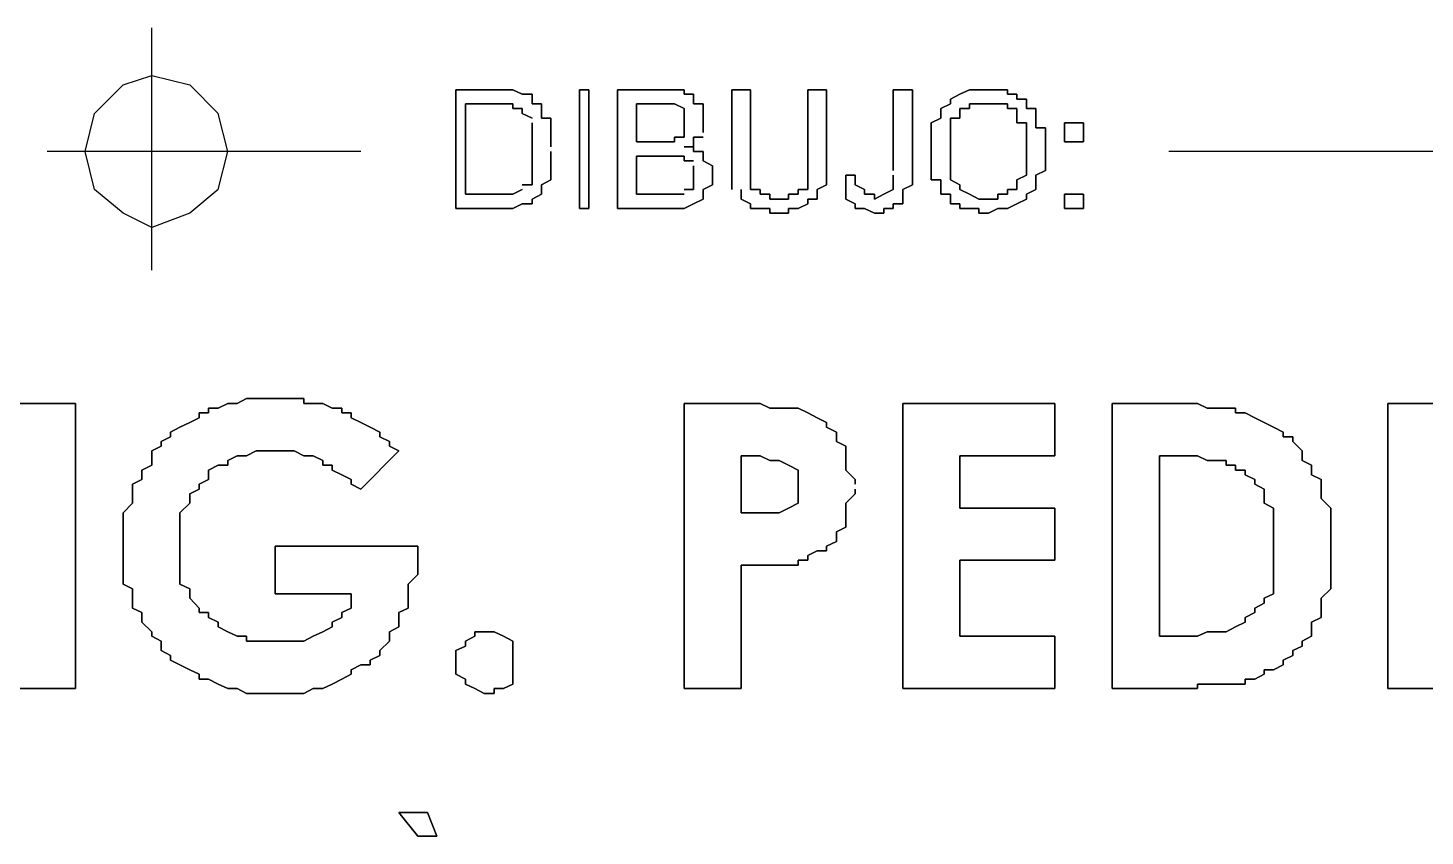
# Model space of a CAD drawing. Header units: metres. Extents: x 2.9 to 42.8, y 1.7 to 28.7.
# Drawn here: x 38.1 to 38.618, y 4.9 to 5.2 of the extents above; entities that cross this region are included whole.
import ezdxf

# ---------------------------------------------------------------- set-up
doc = ezdxf.new("R2010")
doc.units = ezdxf.units.M
doc.layers.add('AMARILLO', color=2, linetype='Continuous')
doc.layers.add('NEGRO', color=7, linetype='Continuous')

msp = doc.modelspace()

# ---------------------------------------------------------------- linework, layer by layer
at = {"layer": 'AMARILLO', "lineweight": -3}
for points in [[(38.1459, 5.11), (38.1459, 5.1999)], [(38.1247, 5.1682), (38.1353, 5.1788)], [(38.1353, 5.1788), (38.1459, 5.1823)], [(38.1459, 5.1823), (38.16, 5.1788)], [(38.16, 5.1788), (38.1706, 5.1682)], [(38.1247, 5.14), (38.1212, 5.1541), (38.1247, 5.1682)], [(38.1706, 5.14), (38.1741, 5.1541), (38.1706, 5.1682)], [(38.2235, 5.1541), (38.1071, 5.1541)], [(39.8286, 5.1541), (38.5233, 5.1541)], [(38.1353, 5.1312), (38.1247, 5.14)], [(38.1706, 5.14), (38.16, 5.1312)], [(38.1459, 5.1259), (38.1353, 5.1312)], [(38.16, 5.1312), (38.1459, 5.1259)]]:
    msp.add_lwpolyline(points, dxfattribs=at)
at = {"layer": 'NEGRO', "lineweight": -3}
for points in [[(38.2729, 5.177), (38.2587, 5.177), (38.2729, 5.177)], [(38.2587, 5.177), (38.2587, 5.1329), (38.2587, 5.177)], [(38.2764, 5.177), (38.2729, 5.177), (38.2764, 5.177)], [(38.2799, 5.177), (38.2764, 5.177), (38.2799, 5.177)], [(38.2834, 5.1753), (38.2799, 5.177), (38.2834, 5.1753)], [(38.287, 5.1753), (38.2834, 5.1753), (38.287, 5.1753)], [(38.287, 5.1735), (38.287, 5.1753), (38.287, 5.1735)], [(38.287, 5.1717), (38.287, 5.1735), (38.287, 5.1717)], [(38.3081, 5.177), (38.3046, 5.177), (38.3081, 5.177)], [(38.3046, 5.177), (38.3046, 5.1329), (38.3046, 5.177)], [(38.3081, 5.1329), (38.3081, 5.177), (38.3081, 5.1329)], [(38.3364, 5.177), (38.3187, 5.177), (38.3364, 5.177)], [(38.3187, 5.177), (38.3187, 5.1329), (38.3187, 5.177)], [(38.3399, 5.177), (38.3364, 5.177), (38.3399, 5.177)], [(38.3434, 5.177), (38.3399, 5.177), (38.3434, 5.177)], [(38.3434, 5.1753), (38.3434, 5.177), (38.3434, 5.1753)], [(38.3469, 5.1753), (38.3434, 5.1753), (38.3469, 5.1753)], [(38.3469, 5.1735), (38.3469, 5.1753), (38.3469, 5.1735)], [(38.3469, 5.1717), (38.3469, 5.1735), (38.3469, 5.1717)], [(38.3681, 5.177), (38.3611, 5.177), (38.3681, 5.177)], [(38.3611, 5.177), (38.3611, 5.1506), (38.3611, 5.177)], [(38.3681, 5.1506), (38.3681, 5.177), (38.3681, 5.1506)], [(38.3893, 5.177), (38.3893, 5.1506), (38.3893, 5.177)], [(38.3963, 5.177), (38.3893, 5.177), (38.3963, 5.177)], [(38.3963, 5.1506), (38.3963, 5.177), (38.3963, 5.1506)], [(38.4281, 5.177), (38.421, 5.177), (38.4281, 5.177)], [(38.421, 5.177), (38.421, 5.147), (38.421, 5.177)], [(38.4281, 5.147), (38.4281, 5.177), (38.4281, 5.147)], [(38.4457, 5.1753), (38.4422, 5.1735), (38.4457, 5.1753)], [(38.4422, 5.1735), (38.4422, 5.1717), (38.4422, 5.1735)], [(38.4493, 5.177), (38.4457, 5.1753), (38.4493, 5.177)], [(38.4528, 5.177), (38.4493, 5.177), (38.4528, 5.177)], [(38.4563, 5.177), (38.4528, 5.177), (38.4563, 5.177)], [(38.4598, 5.177), (38.4563, 5.177), (38.4598, 5.177)], [(38.4634, 5.177), (38.4598, 5.177), (38.4634, 5.177)], [(38.4634, 5.1753), (38.4634, 5.177), (38.4634, 5.1753)], [(38.4669, 5.1753), (38.4634, 5.1753), (38.4669, 5.1753)], [(38.4669, 5.1735), (38.4669, 5.1753), (38.4669, 5.1735)], [(38.4704, 5.1735), (38.4669, 5.1735), (38.4704, 5.1735)], [(38.4704, 5.1717), (38.4704, 5.1735), (38.4704, 5.1717)], [(38.2623, 5.1382), (38.2623, 5.1717), (38.2623, 5.1382)], [(38.2623, 5.1717), (38.2729, 5.1717), (38.2623, 5.1717)], [(38.2729, 5.1717), (38.2764, 5.1717), (38.2729, 5.1717)], [(38.2764, 5.1717), (38.2799, 5.1717), (38.2764, 5.1717)], [(38.2799, 5.1717), (38.2799, 5.17), (38.2799, 5.1717)], [(38.2799, 5.17), (38.2834, 5.17), (38.2799, 5.17)], [(38.2834, 5.17), (38.2834, 5.1682), (38.2834, 5.17)], [(38.2834, 5.1682), (38.287, 5.1664), (38.2834, 5.1682)], [(38.2905, 5.1717), (38.287, 5.1717), (38.2905, 5.1717)], [(38.2905, 5.17), (38.2905, 5.1717), (38.2905, 5.17)], [(38.2905, 5.1682), (38.2905, 5.17), (38.2905, 5.1682)], [(38.2905, 5.1664), (38.2905, 5.1682), (38.2905, 5.1664)], [(38.3258, 5.1576), (38.3258, 5.1717), (38.3258, 5.1576)], [(38.3258, 5.1717), (38.3328, 5.1717), (38.3258, 5.1717)], [(38.3328, 5.1717), (38.3364, 5.1717), (38.3328, 5.1717)], [(38.3364, 5.1717), (38.3399, 5.1717), (38.3364, 5.1717)], [(38.3399, 5.1717), (38.3434, 5.17), (38.3399, 5.1717)], [(38.3434, 5.17), (38.3434, 5.1682), (38.3434, 5.17)], [(38.3434, 5.1682), (38.3434, 5.1664), (38.3434, 5.1682)], [(38.3505, 5.1717), (38.3469, 5.1717), (38.3505, 5.1717)], [(38.3505, 5.17), (38.3505, 5.1717), (38.3505, 5.17)], [(38.3505, 5.1682), (38.3505, 5.17), (38.3505, 5.1682)], [(38.3505, 5.1664), (38.3505, 5.1682), (38.3505, 5.1664)], [(38.4422, 5.1717), (38.4387, 5.17), (38.4422, 5.1717)], [(38.4387, 5.17), (38.4387, 5.1682), (38.4387, 5.17)], [(38.4387, 5.1682), (38.4387, 5.1664), (38.4387, 5.1682)], [(38.4457, 5.1682), (38.4457, 5.17), (38.4457, 5.1682)], [(38.4457, 5.17), (38.4493, 5.17), (38.4457, 5.17)], [(38.4457, 5.1664), (38.4457, 5.1682), (38.4457, 5.1664)], [(38.4493, 5.17), (38.4493, 5.1717), (38.4493, 5.17)], [(38.4493, 5.1717), (38.4528, 5.1717), (38.4493, 5.1717)], [(38.4528, 5.1717), (38.4563, 5.1717), (38.4528, 5.1717)], [(38.4563, 5.1717), (38.4598, 5.1717), (38.4563, 5.1717)], [(38.4598, 5.1717), (38.4634, 5.1717), (38.4598, 5.1717)], [(38.4634, 5.1717), (38.4634, 5.17), (38.4634, 5.1717)], [(38.4634, 5.17), (38.4669, 5.17), (38.4634, 5.17)], [(38.4669, 5.17), (38.4669, 5.1682), (38.4669, 5.17)], [(38.4669, 5.1682), (38.4669, 5.1664), (38.4669, 5.1682)], [(38.4704, 5.17), (38.4704, 5.1717), (38.4704, 5.17)], [(38.4739, 5.17), (38.4704, 5.17), (38.4739, 5.17)], [(38.4739, 5.1682), (38.4739, 5.17), (38.4739, 5.1682)], [(38.4739, 5.1664), (38.4739, 5.1682), (38.4739, 5.1664)], [(38.287, 5.1647), (38.287, 5.1629), (38.287, 5.1647)], [(38.287, 5.1629), (38.287, 5.1611), (38.287, 5.1629)], [(38.294, 5.1664), (38.2905, 5.1664), (38.294, 5.1664)], [(38.294, 5.1647), (38.294, 5.1664), (38.294, 5.1647)], [(38.294, 5.1629), (38.294, 5.1647), (38.294, 5.1629)], [(38.294, 5.1611), (38.294, 5.1629), (38.294, 5.1611)], [(38.3434, 5.1664), (38.3434, 5.1647), (38.3434, 5.1664)], [(38.3434, 5.1647), (38.3434, 5.1629), (38.3434, 5.1647)], [(38.3434, 5.1629), (38.3434, 5.1611), (38.3434, 5.1629)], [(38.3505, 5.1647), (38.3505, 5.1664), (38.3505, 5.1647)], [(38.3505, 5.1629), (38.3505, 5.1647), (38.3505, 5.1629)], [(38.3505, 5.1611), (38.3505, 5.1629), (38.3505, 5.1611)], [(38.4387, 5.1664), (38.4351, 5.1647), (38.4387, 5.1664)], [(38.4351, 5.1647), (38.4351, 5.1629), (38.4351, 5.1647)], [(38.4351, 5.1629), (38.4351, 5.1611), (38.4351, 5.1629)], [(38.4422, 5.1647), (38.4422, 5.1664), (38.4422, 5.1647)], [(38.4422, 5.1664), (38.4457, 5.1664), (38.4422, 5.1664)], [(38.4422, 5.1629), (38.4422, 5.1647), (38.4422, 5.1629)], [(38.4422, 5.1611), (38.4422, 5.1629), (38.4422, 5.1611)], [(38.4669, 5.1664), (38.4669, 5.1647), (38.4669, 5.1664)], [(38.4669, 5.1647), (38.4704, 5.1647), (38.4669, 5.1647)], [(38.4704, 5.1647), (38.4704, 5.1629), (38.4704, 5.1647)], [(38.4704, 5.1629), (38.4704, 5.1611), (38.4704, 5.1629)], [(38.4739, 5.1647), (38.4739, 5.1664), (38.4739, 5.1647)], [(38.4739, 5.1629), (38.4739, 5.1647), (38.4739, 5.1629)], [(38.4775, 5.1629), (38.4739, 5.1629), (38.4775, 5.1629)], [(38.4775, 5.1611), (38.4775, 5.1629), (38.4775, 5.1611)], [(38.4916, 5.1647), (38.4845, 5.1647), (38.4916, 5.1647)], [(38.4845, 5.1647), (38.4845, 5.1576), (38.4845, 5.1647)], [(38.4916, 5.1576), (38.4916, 5.1647), (38.4916, 5.1576)], [(38.287, 5.1611), (38.287, 5.1594), (38.287, 5.1611)], [(38.287, 5.1594), (38.287, 5.1576), (38.287, 5.1594)], [(38.287, 5.1576), (38.287, 5.1558), (38.287, 5.1576)], [(38.294, 5.1594), (38.294, 5.1611), (38.294, 5.1594)], [(38.294, 5.1576), (38.294, 5.1594), (38.294, 5.1576)], [(38.294, 5.1558), (38.294, 5.1576), (38.294, 5.1558)], [(38.3364, 5.1576), (38.3258, 5.1576), (38.3364, 5.1576)], [(38.3399, 5.1576), (38.3364, 5.1576), (38.3399, 5.1576)], [(38.3434, 5.1594), (38.3399, 5.1594), (38.3434, 5.1594)], [(38.3399, 5.1594), (38.3399, 5.1576), (38.3399, 5.1594)], [(38.3434, 5.1611), (38.3434, 5.1594), (38.3434, 5.1611)], [(38.3469, 5.1576), (38.3469, 5.1594), (38.3469, 5.1576)], [(38.3469, 5.1594), (38.3505, 5.1594), (38.3469, 5.1594)], [(38.3469, 5.1558), (38.3469, 5.1576), (38.3469, 5.1558)], [(38.4351, 5.1611), (38.4351, 5.1594), (38.4351, 5.1611)], [(38.4351, 5.1594), (38.4351, 5.1576), (38.4351, 5.1594)], [(38.4351, 5.1576), (38.4351, 5.1558), (38.4351, 5.1576)], [(38.4422, 5.1594), (38.4422, 5.1611), (38.4422, 5.1594)], [(38.4422, 5.1576), (38.4422, 5.1594), (38.4422, 5.1576)], [(38.4422, 5.1558), (38.4422, 5.1576), (38.4422, 5.1558)], [(38.4704, 5.1611), (38.4704, 5.1594), (38.4704, 5.1611)], [(38.4704, 5.1594), (38.4704, 5.1576), (38.4704, 5.1594)], [(38.4704, 5.1576), (38.4704, 5.1558), (38.4704, 5.1576)], [(38.4775, 5.1594), (38.4775, 5.1611), (38.4775, 5.1594)], [(38.4775, 5.1576), (38.4775, 5.1594), (38.4775, 5.1576)], [(38.4775, 5.1558), (38.4775, 5.1576), (38.4775, 5.1558)], [(38.4845, 5.1576), (38.4916, 5.1576), (38.4845, 5.1576)], [(38.287, 5.1558), (38.287, 5.1541), (38.287, 5.1558)], [(38.287, 5.1541), (38.287, 5.1523), (38.287, 5.1541)], [(38.287, 5.1523), (38.287, 5.1506), (38.287, 5.1523)], [(38.294, 5.1523), (38.294, 5.1541), (38.294, 5.1523)], [(38.294, 5.1506), (38.294, 5.1523), (38.294, 5.1506)], [(38.3258, 5.1382), (38.3258, 5.1523), (38.3258, 5.1382)], [(38.3258, 5.1523), (38.3364, 5.1523), (38.3258, 5.1523)], [(38.3364, 5.1523), (38.3399, 5.1523), (38.3364, 5.1523)], [(38.3399, 5.1523), (38.3434, 5.1523), (38.3399, 5.1523)], [(38.3434, 5.1523), (38.3434, 5.1506), (38.3434, 5.1523)], [(38.3469, 5.1541), (38.3469, 5.1558), (38.3469, 5.1541)], [(38.3505, 5.1541), (38.3469, 5.1541), (38.3505, 5.1541)], [(38.3505, 5.1523), (38.3505, 5.1541), (38.3505, 5.1523)], [(38.3505, 5.1506), (38.3505, 5.1523), (38.3505, 5.1506)], [(38.4351, 5.1558), (38.4351, 5.1541), (38.4351, 5.1558)], [(38.4351, 5.1541), (38.4351, 5.1523), (38.4351, 5.1541)], [(38.4351, 5.1523), (38.4351, 5.1506), (38.4351, 5.1523)], [(38.4422, 5.1541), (38.4422, 5.1558), (38.4422, 5.1541)], [(38.4422, 5.1523), (38.4422, 5.1541), (38.4422, 5.1523)], [(38.4422, 5.1506), (38.4422, 5.1523), (38.4422, 5.1506)], [(38.4704, 5.1558), (38.4704, 5.1541), (38.4704, 5.1558)], [(38.4704, 5.1541), (38.4704, 5.1523), (38.4704, 5.1541)], [(38.4704, 5.1523), (38.4704, 5.1506), (38.4704, 5.1523)], [(38.4775, 5.1541), (38.4775, 5.1558), (38.4775, 5.1541)], [(38.4775, 5.1523), (38.4775, 5.1541), (38.4775, 5.1523)], [(38.4775, 5.1506), (38.4775, 5.1523), (38.4775, 5.1506)], [(38.287, 5.1506), (38.287, 5.1488), (38.287, 5.1506)], [(38.287, 5.1488), (38.287, 5.147), (38.287, 5.1488)], [(38.287, 5.147), (38.287, 5.1453), (38.287, 5.147)], [(38.294, 5.1488), (38.294, 5.1506), (38.294, 5.1488)], [(38.294, 5.147), (38.294, 5.1488), (38.294, 5.147)], [(38.294, 5.1453), (38.294, 5.147), (38.294, 5.1453)], [(38.3434, 5.1506), (38.3469, 5.1506), (38.3434, 5.1506)], [(38.3469, 5.1488), (38.3469, 5.147), (38.3469, 5.1488)], [(38.3469, 5.147), (38.3469, 5.1453), (38.3469, 5.147)], [(38.354, 5.1488), (38.3505, 5.1506), (38.354, 5.1488)], [(38.354, 5.147), (38.354, 5.1488), (38.354, 5.147)], [(38.354, 5.1453), (38.354, 5.147), (38.354, 5.1453)], [(38.3611, 5.1506), (38.3611, 5.1488), (38.3611, 5.1506)], [(38.3611, 5.1488), (38.3611, 5.147), (38.3611, 5.1488)], [(38.3611, 5.147), (38.3611, 5.1453), (38.3611, 5.147)], [(38.3681, 5.1488), (38.3681, 5.1506), (38.3681, 5.1488)], [(38.3681, 5.147), (38.3681, 5.1488), (38.3681, 5.147)], [(38.3681, 5.1453), (38.3681, 5.147), (38.3681, 5.1453)], [(38.3893, 5.1506), (38.3893, 5.1488), (38.3893, 5.1506)], [(38.3893, 5.1488), (38.3893, 5.147), (38.3893, 5.1488)], [(38.3893, 5.147), (38.3893, 5.1453), (38.3893, 5.147)], [(38.3963, 5.1488), (38.3963, 5.1506), (38.3963, 5.1488)], [(38.3963, 5.147), (38.3963, 5.1488), (38.3963, 5.147)], [(38.3963, 5.1453), (38.3963, 5.147), (38.3963, 5.1453)], [(38.4281, 5.1453), (38.4281, 5.147), (38.4281, 5.1453)], [(38.4351, 5.1506), (38.4351, 5.1488), (38.4351, 5.1506)], [(38.4351, 5.1488), (38.4351, 5.147), (38.4351, 5.1488)], [(38.4351, 5.147), (38.4351, 5.1453), (38.4351, 5.147)], [(38.4422, 5.1488), (38.4422, 5.1506), (38.4422, 5.1488)], [(38.4422, 5.147), (38.4422, 5.1488), (38.4422, 5.147)], [(38.4422, 5.1453), (38.4422, 5.147), (38.4422, 5.1453)], [(38.4704, 5.1506), (38.4704, 5.1488), (38.4704, 5.1506)], [(38.4704, 5.1488), (38.4704, 5.147), (38.4704, 5.1488)], [(38.4704, 5.147), (38.4704, 5.1453), (38.4704, 5.147)], [(38.4739, 5.1453), (38.4775, 5.147), (38.4739, 5.1453)], [(38.4775, 5.1488), (38.4775, 5.1506), (38.4775, 5.1488)], [(38.4775, 5.147), (38.4775, 5.1488), (38.4775, 5.147)], [(38.287, 5.1417), (38.2834, 5.1417), (38.287, 5.1417)], [(38.287, 5.1453), (38.287, 5.1435), (38.287, 5.1453)], [(38.287, 5.1435), (38.287, 5.1417), (38.287, 5.1435)], [(38.2905, 5.1417), (38.294, 5.1435), (38.2905, 5.1417)], [(38.2905, 5.14), (38.2905, 5.1417), (38.2905, 5.14)], [(38.294, 5.1435), (38.294, 5.1453), (38.294, 5.1435)], [(38.3469, 5.1453), (38.3469, 5.1435), (38.3469, 5.1453)], [(38.3469, 5.1435), (38.3469, 5.1417), (38.3469, 5.1435)], [(38.3469, 5.1417), (38.3469, 5.14), (38.3469, 5.1417)], [(38.3505, 5.14), (38.354, 5.1417), (38.3505, 5.14)], [(38.354, 5.1435), (38.354, 5.1453), (38.354, 5.1435)], [(38.354, 5.1417), (38.354, 5.1435), (38.354, 5.1417)], [(38.3611, 5.1453), (38.3611, 5.1435), (38.3611, 5.1453)], [(38.3611, 5.1435), (38.3611, 5.1417), (38.3611, 5.1435)], [(38.3611, 5.1417), (38.3611, 5.14), (38.3611, 5.1417)], [(38.3681, 5.1435), (38.3681, 5.1453), (38.3681, 5.1435)], [(38.3681, 5.1417), (38.3681, 5.1435), (38.3681, 5.1417)], [(38.3681, 5.14), (38.3681, 5.1417), (38.3681, 5.14)], [(38.3893, 5.1453), (38.3893, 5.1435), (38.3893, 5.1453)], [(38.3893, 5.1435), (38.3893, 5.1417), (38.3893, 5.1435)], [(38.3893, 5.1417), (38.3893, 5.14), (38.3893, 5.1417)], [(38.3928, 5.14), (38.3963, 5.1417), (38.3928, 5.14)], [(38.3963, 5.1435), (38.3963, 5.1453), (38.3963, 5.1435)], [(38.3963, 5.1417), (38.3963, 5.1435), (38.3963, 5.1417)], [(38.4034, 5.1453), (38.4034, 5.1435), (38.4034, 5.1453)], [(38.4069, 5.1453), (38.4034, 5.1453), (38.4069, 5.1453)], [(38.4034, 5.1435), (38.4034, 5.1417), (38.4034, 5.1435)], [(38.4034, 5.1417), (38.4034, 5.14), (38.4034, 5.1417)], [(38.4069, 5.1435), (38.4069, 5.1453), (38.4069, 5.1435)], [(38.4069, 5.1417), (38.4069, 5.1435), (38.4069, 5.1417)], [(38.4104, 5.14), (38.4069, 5.1417), (38.4104, 5.14)], [(38.421, 5.1453), (38.421, 5.1435), (38.421, 5.1453)], [(38.421, 5.1435), (38.421, 5.1417), (38.421, 5.1435)], [(38.421, 5.1417), (38.421, 5.14), (38.421, 5.1417)], [(38.4246, 5.14), (38.4281, 5.1417), (38.4246, 5.14)], [(38.4281, 5.1435), (38.4281, 5.1453), (38.4281, 5.1435)], [(38.4281, 5.1417), (38.4281, 5.1435), (38.4281, 5.1417)], [(38.4351, 5.1453), (38.4351, 5.1435), (38.4351, 5.1453)], [(38.4351, 5.1435), (38.4387, 5.1435), (38.4351, 5.1435)], [(38.4387, 5.1435), (38.4387, 5.1417), (38.4387, 5.1435)], [(38.4387, 5.1417), (38.4387, 5.14), (38.4387, 5.1417)], [(38.4422, 5.1435), (38.4422, 5.1453), (38.4422, 5.1435)], [(38.4457, 5.1417), (38.4422, 5.1435), (38.4457, 5.1417)], [(38.4457, 5.14), (38.4457, 5.1417), (38.4457, 5.14)], [(38.4704, 5.1453), (38.4669, 5.1435), (38.4704, 5.1453)], [(38.4669, 5.1435), (38.4669, 5.1417), (38.4669, 5.1435)], [(38.4669, 5.1417), (38.4669, 5.14), (38.4669, 5.1417)], [(38.4739, 5.1435), (38.4739, 5.1453), (38.4739, 5.1435)], [(38.4739, 5.1417), (38.4739, 5.1435), (38.4739, 5.1417)], [(38.4739, 5.14), (38.4739, 5.1417), (38.4739, 5.14)], [(38.2729, 5.1382), (38.2623, 5.1382), (38.2729, 5.1382)], [(38.2764, 5.1382), (38.2729, 5.1382), (38.2764, 5.1382)], [(38.2799, 5.1382), (38.2764, 5.1382), (38.2799, 5.1382)], [(38.2834, 5.14), (38.2799, 5.1382), (38.2834, 5.14)], [(38.287, 5.1364), (38.2905, 5.1382), (38.287, 5.1364)], [(38.287, 5.1347), (38.287, 5.1364), (38.287, 5.1347)], [(38.2905, 5.1382), (38.2905, 5.14), (38.2905, 5.1382)], [(38.3364, 5.1382), (38.3258, 5.1382), (38.3364, 5.1382)], [(38.3399, 5.1382), (38.3364, 5.1382), (38.3399, 5.1382)], [(38.3434, 5.1382), (38.3399, 5.1382), (38.3434, 5.1382)], [(38.3469, 5.14), (38.3434, 5.14), (38.3469, 5.14)], [(38.3469, 5.1347), (38.3505, 5.1364), (38.3469, 5.1347)], [(38.3505, 5.1382), (38.3505, 5.14), (38.3505, 5.1382)], [(38.3505, 5.1364), (38.3505, 5.1382), (38.3505, 5.1364)], [(38.3646, 5.14), (38.3646, 5.1382), (38.3646, 5.14)], [(38.3646, 5.1382), (38.3646, 5.1364), (38.3646, 5.1382)], [(38.3646, 5.1364), (38.3681, 5.1347), (38.3646, 5.1364)], [(38.3716, 5.14), (38.3681, 5.14), (38.3716, 5.14)], [(38.3716, 5.1382), (38.3716, 5.14), (38.3716, 5.1382)], [(38.3752, 5.1382), (38.3716, 5.1382), (38.3752, 5.1382)], [(38.3752, 5.1364), (38.3752, 5.1382), (38.3752, 5.1364)], [(38.3787, 5.1364), (38.3752, 5.1364), (38.3787, 5.1364)], [(38.3822, 5.1364), (38.3787, 5.1364), (38.3822, 5.1364)], [(38.3857, 5.1382), (38.3822, 5.1382), (38.3857, 5.1382)], [(38.3822, 5.1382), (38.3822, 5.1364), (38.3822, 5.1382)], [(38.3893, 5.14), (38.3857, 5.14), (38.3893, 5.14)], [(38.3857, 5.14), (38.3857, 5.1382), (38.3857, 5.14)], [(38.3893, 5.1347), (38.3893, 5.1364), (38.3893, 5.1347)], [(38.3893, 5.1364), (38.3928, 5.1364), (38.3893, 5.1364)], [(38.3928, 5.1382), (38.3928, 5.14), (38.3928, 5.1382)], [(38.3928, 5.1364), (38.3928, 5.1382), (38.3928, 5.1364)], [(38.4034, 5.14), (38.4034, 5.1382), (38.4034, 5.14)], [(38.4034, 5.1382), (38.4034, 5.1364), (38.4034, 5.1382)], [(38.4034, 5.1364), (38.4069, 5.1347), (38.4034, 5.1364)], [(38.4104, 5.1382), (38.4104, 5.14), (38.4104, 5.1382)], [(38.414, 5.1382), (38.4104, 5.1382), (38.414, 5.1382)], [(38.4175, 5.1382), (38.414, 5.1364), (38.4175, 5.1382)], [(38.414, 5.1364), (38.414, 5.1382), (38.414, 5.1364)], [(38.421, 5.14), (38.4175, 5.1382), (38.421, 5.14)], [(38.4246, 5.1382), (38.4246, 5.14), (38.4246, 5.1382)], [(38.4246, 5.1364), (38.4246, 5.1382), (38.4246, 5.1364)], [(38.4246, 5.1347), (38.4246, 5.1364), (38.4246, 5.1347)], [(38.4387, 5.14), (38.4387, 5.1382), (38.4387, 5.14)], [(38.4387, 5.1382), (38.4422, 5.1382), (38.4387, 5.1382)], [(38.4422, 5.1382), (38.4422, 5.1364), (38.4422, 5.1382)], [(38.4422, 5.1364), (38.4422, 5.1347), (38.4422, 5.1364)], [(38.4493, 5.1382), (38.4457, 5.14), (38.4493, 5.1382)], [(38.4528, 5.1364), (38.4493, 5.1382), (38.4528, 5.1364)], [(38.4563, 5.1364), (38.4528, 5.1364), (38.4563, 5.1364)], [(38.4598, 5.1364), (38.4563, 5.1364), (38.4598, 5.1364)], [(38.4634, 5.1382), (38.4598, 5.1382), (38.4634, 5.1382)], [(38.4598, 5.1382), (38.4598, 5.1364), (38.4598, 5.1382)], [(38.4669, 5.14), (38.4634, 5.14), (38.4669, 5.14)], [(38.4634, 5.14), (38.4634, 5.1382), (38.4634, 5.14)], [(38.4669, 5.1347), (38.4704, 5.1364), (38.4669, 5.1347)], [(38.4704, 5.1382), (38.4739, 5.14), (38.4704, 5.1382)], [(38.4704, 5.1364), (38.4704, 5.1382), (38.4704, 5.1364)], [(38.4916, 5.1382), (38.4845, 5.1382), (38.4916, 5.1382)], [(38.4845, 5.1382), (38.4845, 5.1329), (38.4845, 5.1382)], [(38.4916, 5.1329), (38.4916, 5.1382), (38.4916, 5.1329)], [(38.2587, 5.1329), (38.2729, 5.1329), (38.2587, 5.1329)], [(38.2729, 5.1329), (38.2764, 5.1329), (38.2729, 5.1329)], [(38.2764, 5.1329), (38.2799, 5.1329), (38.2764, 5.1329)], [(38.2799, 5.1329), (38.2834, 5.1347), (38.2799, 5.1329)], [(38.2834, 5.1347), (38.287, 5.1347), (38.2834, 5.1347)], [(38.3046, 5.1329), (38.3081, 5.1329), (38.3046, 5.1329)], [(38.3187, 5.1329), (38.3364, 5.1329), (38.3187, 5.1329)], [(38.3364, 5.1329), (38.3399, 5.1329), (38.3364, 5.1329)], [(38.3399, 5.1329), (38.3434, 5.1329), (38.3399, 5.1329)], [(38.3434, 5.1329), (38.3469, 5.1347), (38.3434, 5.1329)], [(38.3681, 5.1347), (38.3681, 5.1329), (38.3681, 5.1347)], [(38.3681, 5.1329), (38.3716, 5.1329), (38.3681, 5.1329)], [(38.3716, 5.1329), (38.3752, 5.1329), (38.3716, 5.1329)], [(38.3752, 5.1329), (38.3752, 5.1312), (38.3752, 5.1329)], [(38.3752, 5.1312), (38.3787, 5.1312), (38.3752, 5.1312)], [(38.3787, 5.1312), (38.3822, 5.1312), (38.3787, 5.1312)], [(38.3822, 5.1312), (38.3822, 5.1329), (38.3822, 5.1312)], [(38.3822, 5.1329), (38.3857, 5.1329), (38.3822, 5.1329)], [(38.3857, 5.1329), (38.3893, 5.1347), (38.3857, 5.1329)], [(38.4069, 5.1347), (38.4069, 5.1329), (38.4069, 5.1347)], [(38.4069, 5.1329), (38.4104, 5.1329), (38.4069, 5.1329)], [(38.4104, 5.1329), (38.414, 5.1312), (38.4104, 5.1329)], [(38.414, 5.1312), (38.4175, 5.1312), (38.414, 5.1312)], [(38.4175, 5.1312), (38.4175, 5.1329), (38.4175, 5.1312)], [(38.4175, 5.1329), (38.421, 5.1329), (38.4175, 5.1329)], [(38.421, 5.1329), (38.421, 5.1347), (38.421, 5.1329)], [(38.421, 5.1347), (38.4246, 5.1347), (38.421, 5.1347)], [(38.4422, 5.1347), (38.4457, 5.1347), (38.4422, 5.1347)], [(38.4457, 5.1347), (38.4457, 5.1329), (38.4457, 5.1347)], [(38.4457, 5.1329), (38.4493, 5.1329), (38.4457, 5.1329)], [(38.4493, 5.1329), (38.4528, 5.1329), (38.4493, 5.1329)], [(38.4528, 5.1329), (38.4528, 5.1312), (38.4528, 5.1329)], [(38.4528, 5.1312), (38.4563, 5.1312), (38.4528, 5.1312)], [(38.4563, 5.1312), (38.4598, 5.1329), (38.4563, 5.1312)], [(38.4598, 5.1329), (38.4634, 5.1329), (38.4598, 5.1329)], [(38.4634, 5.1329), (38.4669, 5.1347), (38.4634, 5.1329)], [(38.4845, 5.1329), (38.4916, 5.1329), (38.4845, 5.1329)], [(38.1176, 5.0606), (38.0965, 5.0606), (38.1176, 5.0606)], [(38.1176, 4.9548), (38.1176, 5.0606), (38.1176, 4.9548)], [(38.1706, 5.0588), (38.167, 5.0588), (38.1706, 5.0588)], [(38.167, 5.0588), (38.167, 5.0571), (38.167, 5.0588)], [(38.1741, 5.0606), (38.1706, 5.0588), (38.1741, 5.0606)], [(38.1776, 5.0606), (38.1741, 5.0606), (38.1776, 5.0606)], [(38.1811, 5.0624), (38.1776, 5.0606), (38.1811, 5.0624)], [(38.1847, 5.0624), (38.1811, 5.0624), (38.1847, 5.0624)], [(38.1882, 5.0624), (38.1847, 5.0624), (38.1882, 5.0624)], [(38.1917, 5.0624), (38.1882, 5.0624), (38.1917, 5.0624)], [(38.1953, 5.0624), (38.1917, 5.0624), (38.1953, 5.0624)], [(38.1988, 5.0624), (38.1953, 5.0624), (38.1988, 5.0624)], [(38.2023, 5.0624), (38.1988, 5.0624), (38.2023, 5.0624)], [(38.2023, 5.0606), (38.2023, 5.0624), (38.2023, 5.0606)], [(38.2058, 5.0606), (38.2023, 5.0606), (38.2058, 5.0606)], [(38.2094, 5.0606), (38.2058, 5.0606), (38.2094, 5.0606)], [(38.2129, 5.0588), (38.2094, 5.0606), (38.2129, 5.0588)], [(38.2164, 5.0588), (38.2129, 5.0588), (38.2164, 5.0588)], [(38.2164, 5.0571), (38.2164, 5.0588), (38.2164, 5.0571)], [(38.3434, 5.0606), (38.3434, 4.9548), (38.3434, 5.0606)], [(38.3646, 5.0606), (38.3434, 5.0606), (38.3646, 5.0606)], [(38.3681, 5.0606), (38.3646, 5.0606), (38.3681, 5.0606)], [(38.3716, 5.0606), (38.3681, 5.0606), (38.3716, 5.0606)], [(38.3752, 5.0588), (38.3716, 5.0606), (38.3752, 5.0588)], [(38.3787, 5.0588), (38.3752, 5.0588), (38.3787, 5.0588)], [(38.3822, 5.0588), (38.3787, 5.0588), (38.3822, 5.0588)], [(38.3857, 5.0588), (38.3822, 5.0588), (38.3857, 5.0588)], [(38.3893, 5.0571), (38.3857, 5.0588), (38.3893, 5.0571)], [(38.4246, 5.0606), (38.4246, 4.9548), (38.4246, 5.0606)], [(38.481, 5.0606), (38.4246, 5.0606), (38.481, 5.0606)], [(38.481, 5.0412), (38.481, 5.0606), (38.481, 5.0412)], [(38.5022, 5.0606), (38.5022, 4.9548), (38.5022, 5.0606)], [(38.5233, 5.0606), (38.5022, 5.0606), (38.5233, 5.0606)], [(38.5269, 5.0606), (38.5233, 5.0606), (38.5269, 5.0606)], [(38.5304, 5.0606), (38.5269, 5.0606), (38.5304, 5.0606)], [(38.5339, 5.0606), (38.5304, 5.0606), (38.5339, 5.0606)], [(38.5374, 5.0588), (38.5339, 5.0606), (38.5374, 5.0588)], [(38.541, 5.0588), (38.5374, 5.0588), (38.541, 5.0588)], [(38.5445, 5.0588), (38.541, 5.0588), (38.5445, 5.0588)], [(38.548, 5.0588), (38.5445, 5.0588), (38.548, 5.0588)], [(38.548, 5.0571), (38.548, 5.0588), (38.548, 5.0571)], [(38.6045, 5.0606), (38.6045, 4.9548), (38.6045, 5.0606)], [(38.6256, 5.0606), (38.6045, 5.0606), (38.6256, 5.0606)], [(38.16, 5.0535), (38.1564, 5.0518), (38.16, 5.0535)], [(38.1635, 5.0553), (38.16, 5.0535), (38.1635, 5.0553)], [(38.167, 5.0571), (38.1635, 5.0571), (38.167, 5.0571)], [(38.1635, 5.0571), (38.1635, 5.0553), (38.1635, 5.0571)], [(38.2199, 5.0571), (38.2164, 5.0571), (38.2199, 5.0571)], [(38.2199, 5.0553), (38.2199, 5.0571), (38.2199, 5.0553)], [(38.2235, 5.0535), (38.2199, 5.0553), (38.2235, 5.0535)], [(38.227, 5.0518), (38.2235, 5.0535), (38.227, 5.0518)], [(38.3928, 5.0553), (38.3893, 5.0571), (38.3928, 5.0553)], [(38.3963, 5.0535), (38.3928, 5.0553), (38.3963, 5.0535)], [(38.3963, 5.0518), (38.3963, 5.0535), (38.3963, 5.0518)], [(38.5516, 5.0571), (38.548, 5.0571), (38.5516, 5.0571)], [(38.5551, 5.0553), (38.5516, 5.0571), (38.5551, 5.0553)], [(38.5586, 5.0535), (38.5551, 5.0553), (38.5586, 5.0535)], [(38.5621, 5.0518), (38.5586, 5.0535), (38.5621, 5.0518)], [(38.1529, 5.0482), (38.1494, 5.0465), (38.1529, 5.0482)], [(38.1564, 5.0518), (38.1529, 5.05), (38.1564, 5.0518)], [(38.1529, 5.05), (38.1529, 5.0482), (38.1529, 5.05)], [(38.2305, 5.05), (38.227, 5.0518), (38.2305, 5.05)], [(38.2305, 5.0482), (38.2305, 5.05), (38.2305, 5.0482)], [(38.2341, 5.0465), (38.2305, 5.0482), (38.2341, 5.0465)], [(38.3999, 5.05), (38.3963, 5.0518), (38.3999, 5.05)], [(38.3999, 5.0482), (38.3999, 5.05), (38.3999, 5.0482)], [(38.3999, 5.0465), (38.3999, 5.0482), (38.3999, 5.0465)], [(38.5657, 5.05), (38.5621, 5.0518), (38.5657, 5.05)], [(38.5657, 5.0482), (38.5657, 5.05), (38.5657, 5.0482)], [(38.5692, 5.0482), (38.5657, 5.0482), (38.5692, 5.0482)], [(38.5692, 5.0465), (38.5692, 5.0482), (38.5692, 5.0465)], [(38.1494, 5.0447), (38.1459, 5.043), (38.1494, 5.0447)], [(38.1459, 5.043), (38.1459, 5.0412), (38.1459, 5.043)], [(38.1494, 5.0465), (38.1494, 5.0447), (38.1494, 5.0465)], [(38.1811, 5.0412), (38.1847, 5.043), (38.1811, 5.0412)], [(38.1847, 5.043), (38.1882, 5.043), (38.1847, 5.043)], [(38.1882, 5.043), (38.1917, 5.043), (38.1882, 5.043)], [(38.1917, 5.043), (38.1953, 5.043), (38.1917, 5.043)], [(38.1953, 5.043), (38.1988, 5.043), (38.1953, 5.043)], [(38.1988, 5.043), (38.2023, 5.0412), (38.1988, 5.043)], [(38.2235, 5.0288), (38.2376, 5.043), (38.2235, 5.0288)], [(38.2341, 5.0447), (38.2341, 5.0465), (38.2341, 5.0447)], [(38.2376, 5.043), (38.2341, 5.0447), (38.2376, 5.043)], [(38.4034, 5.0447), (38.3999, 5.0465), (38.4034, 5.0447)], [(38.4034, 5.043), (38.4034, 5.0447), (38.4034, 5.043)], [(38.4034, 5.0394), (38.4034, 5.043), (38.4034, 5.0394)], [(38.5727, 5.043), (38.5692, 5.0465), (38.5727, 5.043)], [(38.5727, 5.0412), (38.5727, 5.043), (38.5727, 5.0412)], [(38.1459, 5.0412), (38.1459, 5.0377), (38.1459, 5.0412)], [(38.1741, 5.0394), (38.1776, 5.0412), (38.1741, 5.0394)], [(38.1741, 5.0377), (38.1741, 5.0394), (38.1741, 5.0377)], [(38.1776, 5.0412), (38.1811, 5.0412), (38.1776, 5.0412)], [(38.2023, 5.0412), (38.2058, 5.0412), (38.2023, 5.0412)], [(38.2058, 5.0412), (38.2094, 5.0394), (38.2058, 5.0412)], [(38.2094, 5.0394), (38.2094, 5.0377), (38.2094, 5.0394)], [(38.3646, 5.02), (38.3646, 5.0412), (38.3646, 5.02)], [(38.3646, 5.0412), (38.3681, 5.0412), (38.3646, 5.0412)], [(38.3681, 5.0412), (38.3716, 5.0412), (38.3681, 5.0412)], [(38.3716, 5.0412), (38.3752, 5.0394), (38.3716, 5.0412)], [(38.3752, 5.0394), (38.3787, 5.0394), (38.3752, 5.0394)], [(38.3787, 5.0394), (38.3822, 5.0377), (38.3787, 5.0394)], [(38.4034, 5.0377), (38.4034, 5.0394), (38.4034, 5.0377)], [(38.4457, 5.0218), (38.4457, 5.0412), (38.4457, 5.0218)], [(38.4457, 5.0412), (38.481, 5.0412), (38.4457, 5.0412)], [(38.5198, 5.0412), (38.5269, 5.0412), (38.5198, 5.0412)], [(38.5198, 4.9742), (38.5198, 5.0412), (38.5198, 4.9742)], [(38.5269, 5.0412), (38.5304, 5.0412), (38.5269, 5.0412)], [(38.5304, 5.0412), (38.5339, 5.0412), (38.5304, 5.0412)], [(38.5339, 5.0412), (38.5374, 5.0394), (38.5339, 5.0412)], [(38.5374, 5.0394), (38.541, 5.0394), (38.5374, 5.0394)], [(38.541, 5.0394), (38.5445, 5.0394), (38.541, 5.0394)], [(38.5445, 5.0394), (38.5445, 5.0377), (38.5445, 5.0394)], [(38.5727, 5.0394), (38.5727, 5.0412), (38.5727, 5.0394)], [(38.5762, 5.0377), (38.5727, 5.0394), (38.5762, 5.0377)], [(38.1459, 5.0377), (38.1423, 5.0359), (38.1459, 5.0377)], [(38.1423, 5.0359), (38.1423, 5.0341), (38.1423, 5.0359)], [(38.1423, 5.0341), (38.1423, 5.0324), (38.1423, 5.0341)], [(38.167, 5.0359), (38.1706, 5.0377), (38.167, 5.0359)], [(38.167, 5.0341), (38.167, 5.0359), (38.167, 5.0341)], [(38.167, 5.0324), (38.167, 5.0341), (38.167, 5.0324)], [(38.1706, 5.0377), (38.1741, 5.0377), (38.1706, 5.0377)], [(38.2094, 5.0377), (38.2129, 5.0377), (38.2094, 5.0377)], [(38.2129, 5.0377), (38.2129, 5.0359), (38.2129, 5.0377)], [(38.2129, 5.0359), (38.2164, 5.0341), (38.2129, 5.0359)], [(38.2164, 5.0341), (38.2199, 5.0324), (38.2164, 5.0341)], [(38.3822, 5.0377), (38.3857, 5.0359), (38.3822, 5.0377)], [(38.3857, 5.0359), (38.3857, 5.0341), (38.3857, 5.0359)], [(38.3857, 5.0341), (38.3857, 5.0324), (38.3857, 5.0341)], [(38.4034, 5.0359), (38.4034, 5.0377), (38.4034, 5.0359)], [(38.4069, 5.0324), (38.4034, 5.0359), (38.4069, 5.0324)], [(38.5445, 5.0377), (38.548, 5.0377), (38.5445, 5.0377)], [(38.548, 5.0377), (38.548, 5.0359), (38.548, 5.0377)], [(38.548, 5.0359), (38.5516, 5.0359), (38.548, 5.0359)], [(38.5516, 5.0359), (38.5516, 5.0341), (38.5516, 5.0359)], [(38.5516, 5.0341), (38.5551, 5.0324), (38.5516, 5.0341)], [(38.5762, 5.0359), (38.5762, 5.0377), (38.5762, 5.0359)], [(38.5762, 5.0341), (38.5762, 5.0359), (38.5762, 5.0341)], [(38.5798, 5.0324), (38.5762, 5.0341), (38.5798, 5.0324)], [(38.1423, 5.0324), (38.1388, 5.0306), (38.1423, 5.0324)], [(38.1388, 5.0306), (38.1388, 5.0271), (38.1388, 5.0306)], [(38.16, 5.0271), (38.1635, 5.0288), (38.16, 5.0271)], [(38.1635, 5.0306), (38.167, 5.0324), (38.1635, 5.0306)], [(38.1635, 5.0288), (38.1635, 5.0306), (38.1635, 5.0288)], [(38.2199, 5.0324), (38.2199, 5.0306), (38.2199, 5.0324)], [(38.2199, 5.0306), (38.2235, 5.0288), (38.2199, 5.0306)], [(38.3857, 5.0324), (38.3857, 5.0288), (38.3857, 5.0324)], [(38.3857, 5.0288), (38.3857, 5.0253), (38.3857, 5.0288)], [(38.4069, 5.0306), (38.4069, 5.0324), (38.4069, 5.0306)], [(38.4069, 5.0271), (38.4069, 5.0288), (38.4069, 5.0271)], [(38.5551, 5.0324), (38.5551, 5.0306), (38.5551, 5.0324)], [(38.5551, 5.0306), (38.5586, 5.0288), (38.5551, 5.0306)], [(38.5586, 5.0288), (38.5586, 5.0271), (38.5586, 5.0288)], [(38.5798, 5.0288), (38.5798, 5.0324), (38.5798, 5.0288)], [(38.5798, 5.0271), (38.5798, 5.0288), (38.5798, 5.0271)], [(38.1388, 5.0236), (38.1353, 5.02), (38.1388, 5.0236)], [(38.1388, 5.0271), (38.1388, 5.0253), (38.1388, 5.0271)], [(38.1388, 5.0253), (38.1388, 5.0236), (38.1388, 5.0253)], [(38.1564, 5.02), (38.16, 5.0236), (38.1564, 5.02)], [(38.16, 5.0253), (38.16, 5.0271), (38.16, 5.0253)], [(38.16, 5.0236), (38.16, 5.0253), (38.16, 5.0236)], [(38.3857, 5.0236), (38.3822, 5.0218), (38.3857, 5.0236)], [(38.3857, 5.0253), (38.3857, 5.0236), (38.3857, 5.0253)], [(38.4034, 5.0236), (38.4069, 5.0271), (38.4034, 5.0236)], [(38.4034, 5.0218), (38.4034, 5.0236), (38.4034, 5.0218)], [(38.5586, 5.0271), (38.5586, 5.0236), (38.5586, 5.0271)], [(38.5586, 5.0236), (38.5621, 5.0218), (38.5586, 5.0236)], [(38.5798, 5.0253), (38.5798, 5.0271), (38.5798, 5.0253)], [(38.5833, 5.0218), (38.5798, 5.0253), (38.5833, 5.0218)], [(38.1353, 5.02), (38.1353, 5.0183), (38.1353, 5.02)], [(38.1353, 5.0183), (38.1353, 5.0165), (38.1353, 5.0183)], [(38.1564, 5.0183), (38.1564, 5.02), (38.1564, 5.0183)], [(38.1564, 5.0165), (38.1564, 5.0183), (38.1564, 5.0165)], [(38.3681, 5.02), (38.3646, 5.02), (38.3681, 5.02)], [(38.3716, 5.02), (38.3681, 5.02), (38.3716, 5.02)], [(38.3752, 5.02), (38.3716, 5.02), (38.3752, 5.02)], [(38.3787, 5.02), (38.3752, 5.02), (38.3787, 5.02)], [(38.3822, 5.0218), (38.3787, 5.02), (38.3822, 5.0218)], [(38.4034, 5.02), (38.4034, 5.0218), (38.4034, 5.02)], [(38.4034, 5.0165), (38.4034, 5.02), (38.4034, 5.0165)], [(38.481, 5.0218), (38.4457, 5.0218), (38.481, 5.0218)], [(38.481, 5.0024), (38.481, 5.0218), (38.481, 5.0024)], [(38.5621, 5.0218), (38.5621, 5.02), (38.5621, 5.0218)], [(38.5621, 5.02), (38.5621, 5.0183), (38.5621, 5.02)], [(38.5621, 5.0183), (38.5621, 5.0147), (38.5621, 5.0183)], [(38.5833, 5.02), (38.5833, 5.0218), (38.5833, 5.02)], [(38.5833, 5.0183), (38.5833, 5.02), (38.5833, 5.0183)], [(38.5833, 5.0147), (38.5833, 5.0183), (38.5833, 5.0147)], [(38.1353, 5.0165), (38.1353, 5.013), (38.1353, 5.0165)], [(38.1353, 5.013), (38.1353, 5.0112), (38.1353, 5.013)], [(38.1564, 5.013), (38.1564, 5.0165), (38.1564, 5.013)], [(38.1564, 5.0112), (38.1564, 5.013), (38.1564, 5.0112)], [(38.3999, 5.013), (38.4034, 5.0147), (38.3999, 5.013)], [(38.3999, 5.0112), (38.3999, 5.013), (38.3999, 5.0112)], [(38.4034, 5.0147), (38.4034, 5.0165), (38.4034, 5.0147)], [(38.5621, 5.0147), (38.5621, 5.013), (38.5621, 5.0147)], [(38.5621, 5.013), (38.5621, 5.0094), (38.5621, 5.013)], [(38.5833, 5.013), (38.5833, 5.0147), (38.5833, 5.013)], [(38.5833, 5.0094), (38.5833, 5.013), (38.5833, 5.0094)], [(38.1353, 5.0112), (38.1353, 5.0077), (38.1353, 5.0112)], [(38.1353, 5.0077), (38.1353, 5.0059), (38.1353, 5.0077)], [(38.1564, 5.0094), (38.1564, 5.0112), (38.1564, 5.0094)], [(38.1564, 5.0077), (38.1564, 5.0094), (38.1564, 5.0077)], [(38.1564, 5.0059), (38.1564, 5.0077), (38.1564, 5.0059)], [(38.2446, 5.0077), (38.1917, 5.0077), (38.2446, 5.0077)], [(38.1917, 5.0077), (38.1917, 4.99), (38.1917, 5.0077)], [(38.2446, 5.0042), (38.2446, 5.0077), (38.2446, 5.0042)], [(38.3963, 5.0077), (38.3999, 5.0094), (38.3963, 5.0077)], [(38.3963, 5.0059), (38.3963, 5.0077), (38.3963, 5.0059)], [(38.3999, 5.0094), (38.3999, 5.0112), (38.3999, 5.0094)], [(38.5621, 5.0094), (38.5621, 5.0059), (38.5621, 5.0094)], [(38.5833, 5.0077), (38.5833, 5.0094), (38.5833, 5.0077)], [(38.5833, 5.0059), (38.5833, 5.0077), (38.5833, 5.0059)], [(38.1353, 5.0059), (38.1353, 5.0042), (38.1353, 5.0059)], [(38.1353, 5.0042), (38.1353, 5.0006), (38.1353, 5.0042)], [(38.1564, 5.0024), (38.1564, 5.0059), (38.1564, 5.0024)], [(38.1564, 5.0006), (38.1564, 5.0024), (38.1564, 5.0006)], [(38.2446, 5.0024), (38.2446, 5.0042), (38.2446, 5.0024)], [(38.2446, 4.9989), (38.2446, 5.0024), (38.2446, 4.9989)], [(38.3857, 5.0006), (38.3857, 5.0024), (38.3857, 5.0006)], [(38.3857, 5.0024), (38.3893, 5.0024), (38.3857, 5.0024)], [(38.3893, 5.0042), (38.3928, 5.0059), (38.3893, 5.0042)], [(38.3893, 5.0024), (38.3893, 5.0042), (38.3893, 5.0024)], [(38.3928, 5.0059), (38.3963, 5.0059), (38.3928, 5.0059)], [(38.4457, 4.9742), (38.4457, 5.0024), (38.4457, 4.9742)], [(38.4457, 5.0024), (38.481, 5.0024), (38.4457, 5.0024)], [(38.5621, 5.0059), (38.5621, 5.0024), (38.5621, 5.0059)], [(38.5621, 5.0024), (38.5621, 5.0006), (38.5621, 5.0024)], [(38.5833, 5.0042), (38.5833, 5.0059), (38.5833, 5.0042)], [(38.5833, 5.0006), (38.5833, 5.0042), (38.5833, 5.0006)], [(38.1353, 5.0006), (38.1353, 4.9989), (38.1353, 5.0006)], [(38.1353, 4.9989), (38.1353, 4.9971), (38.1353, 4.9989)], [(38.1353, 4.9971), (38.1353, 4.9936), (38.1353, 4.9971)], [(38.1564, 4.9989), (38.1564, 5.0006), (38.1564, 4.9989)], [(38.1564, 4.9953), (38.1564, 4.9989), (38.1564, 4.9953)], [(38.2411, 4.9936), (38.2446, 4.9971), (38.2411, 4.9936)], [(38.2446, 4.9971), (38.2446, 4.9989), (38.2446, 4.9971)], [(38.3646, 4.9548), (38.3646, 5.0006), (38.3646, 4.9548)], [(38.3646, 5.0006), (38.3681, 5.0006), (38.3646, 5.0006)], [(38.3681, 5.0006), (38.3716, 5.0006), (38.3681, 5.0006)], [(38.3716, 5.0006), (38.3752, 5.0006), (38.3716, 5.0006)], [(38.3752, 5.0006), (38.3787, 5.0006), (38.3752, 5.0006)], [(38.3787, 5.0006), (38.3822, 5.0006), (38.3787, 5.0006)], [(38.3822, 5.0006), (38.3857, 5.0006), (38.3822, 5.0006)], [(38.5621, 5.0006), (38.5621, 4.9971), (38.5621, 5.0006)], [(38.5621, 4.9971), (38.5621, 4.9953), (38.5621, 4.9971)], [(38.5833, 4.9989), (38.5833, 5.0006), (38.5833, 4.9989)], [(38.5833, 4.9953), (38.5833, 4.9989), (38.5833, 4.9953)], [(38.1353, 4.9936), (38.1388, 4.9918), (38.1353, 4.9936)], [(38.1388, 4.9918), (38.1388, 4.99), (38.1388, 4.9918)], [(38.1564, 4.9936), (38.1564, 4.9953), (38.1564, 4.9936)], [(38.16, 4.9918), (38.1564, 4.9936), (38.16, 4.9918)], [(38.16, 4.99), (38.16, 4.9918), (38.16, 4.99)], [(38.2411, 4.9918), (38.2411, 4.9936), (38.2411, 4.9918)], [(38.2411, 4.99), (38.2411, 4.9918), (38.2411, 4.99)], [(38.5621, 4.9953), (38.5621, 4.9936), (38.5621, 4.9953)], [(38.5621, 4.9936), (38.5621, 4.99), (38.5621, 4.9936)], [(38.5798, 4.9883), (38.5833, 4.9918), (38.5798, 4.9883)], [(38.5833, 4.9936), (38.5833, 4.9953), (38.5833, 4.9936)], [(38.5833, 4.9918), (38.5833, 4.9936), (38.5833, 4.9918)], [(38.1388, 4.99), (38.1388, 4.9865), (38.1388, 4.99)], [(38.1388, 4.9865), (38.1388, 4.9847), (38.1388, 4.9865)], [(38.16, 4.9883), (38.16, 4.99), (38.16, 4.9883)], [(38.1635, 4.9847), (38.16, 4.9883), (38.1635, 4.9847)], [(38.1917, 4.99), (38.2199, 4.99), (38.1917, 4.99)], [(38.2199, 4.99), (38.2199, 4.9865), (38.2199, 4.99)], [(38.2199, 4.9865), (38.2199, 4.9847), (38.2199, 4.9865)], [(38.2411, 4.9865), (38.2411, 4.99), (38.2411, 4.9865)], [(38.2411, 4.9847), (38.2411, 4.9865), (38.2411, 4.9847)], [(38.5586, 4.9865), (38.5551, 4.9847), (38.5586, 4.9865)], [(38.5621, 4.99), (38.5586, 4.9883), (38.5621, 4.99)], [(38.5586, 4.9883), (38.5586, 4.9865), (38.5586, 4.9883)], [(38.5798, 4.9865), (38.5798, 4.9883), (38.5798, 4.9865)], [(38.5798, 4.9847), (38.5798, 4.9865), (38.5798, 4.9847)], [(38.1388, 4.9847), (38.1423, 4.983), (38.1388, 4.9847)], [(38.1423, 4.983), (38.1423, 4.9795), (38.1423, 4.983)], [(38.1635, 4.983), (38.1635, 4.9847), (38.1635, 4.983)], [(38.167, 4.983), (38.1635, 4.983), (38.167, 4.983)], [(38.167, 4.9812), (38.167, 4.983), (38.167, 4.9812)], [(38.1706, 4.9795), (38.167, 4.9812), (38.1706, 4.9795)], [(38.2164, 4.9812), (38.2129, 4.9795), (38.2164, 4.9812)], [(38.2199, 4.9847), (38.2164, 4.983), (38.2199, 4.9847)], [(38.2164, 4.983), (38.2164, 4.9812), (38.2164, 4.983)], [(38.2376, 4.983), (38.2411, 4.9847), (38.2376, 4.983)], [(38.2376, 4.9795), (38.2376, 4.983), (38.2376, 4.9795)], [(38.5551, 4.983), (38.5516, 4.9812), (38.5551, 4.983)], [(38.5516, 4.9812), (38.5516, 4.9795), (38.5516, 4.9812)], [(38.5551, 4.9847), (38.5551, 4.983), (38.5551, 4.9847)], [(38.5762, 4.9795), (38.5798, 4.9812), (38.5762, 4.9795)], [(38.5798, 4.9812), (38.5798, 4.9847), (38.5798, 4.9812)], [(38.1423, 4.9795), (38.1459, 4.9759), (38.1423, 4.9795)], [(38.1459, 4.9759), (38.1459, 4.9742), (38.1459, 4.9759)], [(38.1706, 4.9777), (38.1706, 4.9795), (38.1706, 4.9777)], [(38.1741, 4.9759), (38.1706, 4.9777), (38.1741, 4.9759)], [(38.1776, 4.9742), (38.1741, 4.9759), (38.1776, 4.9742)], [(38.2094, 4.9759), (38.2058, 4.9742), (38.2094, 4.9759)], [(38.2129, 4.9777), (38.2094, 4.9759), (38.2129, 4.9777)], [(38.2129, 4.9795), (38.2129, 4.9777), (38.2129, 4.9795)], [(38.2341, 4.9759), (38.2376, 4.9777), (38.2341, 4.9759)], [(38.2341, 4.9742), (38.2341, 4.9759), (38.2341, 4.9742)], [(38.2376, 4.9777), (38.2376, 4.9795), (38.2376, 4.9777)], [(38.2693, 4.9759), (38.2658, 4.9759), (38.2693, 4.9759)], [(38.2658, 4.9759), (38.2658, 4.9742), (38.2658, 4.9759)], [(38.2729, 4.9759), (38.2693, 4.9759), (38.2729, 4.9759)], [(38.2764, 4.9742), (38.2729, 4.9759), (38.2764, 4.9742)], [(38.5374, 4.9759), (38.5339, 4.9742), (38.5374, 4.9759)], [(38.541, 4.9759), (38.5374, 4.9759), (38.541, 4.9759)], [(38.5445, 4.9759), (38.541, 4.9759), (38.5445, 4.9759)], [(38.548, 4.9777), (38.5445, 4.9759), (38.548, 4.9777)], [(38.5516, 4.9795), (38.548, 4.9777), (38.5516, 4.9795)], [(38.5762, 4.9777), (38.5762, 4.9795), (38.5762, 4.9777)], [(38.5762, 4.9742), (38.5762, 4.9777), (38.5762, 4.9742)], [(38.1459, 4.9742), (38.1494, 4.9724), (38.1459, 4.9742)], [(38.1494, 4.9724), (38.1494, 4.9706), (38.1494, 4.9724)], [(38.1494, 4.9706), (38.1494, 4.9689), (38.1494, 4.9706)], [(38.1811, 4.9742), (38.1776, 4.9742), (38.1811, 4.9742)], [(38.1811, 4.9724), (38.1811, 4.9742), (38.1811, 4.9724)], [(38.1847, 4.9724), (38.1811, 4.9724), (38.1847, 4.9724)], [(38.1882, 4.9724), (38.1847, 4.9724), (38.1882, 4.9724)], [(38.1917, 4.9724), (38.1882, 4.9724), (38.1917, 4.9724)], [(38.1953, 4.9724), (38.1917, 4.9724), (38.1953, 4.9724)], [(38.1988, 4.9724), (38.1953, 4.9724), (38.1988, 4.9724)], [(38.2023, 4.9724), (38.1988, 4.9724), (38.2023, 4.9724)], [(38.2058, 4.9742), (38.2023, 4.9724), (38.2058, 4.9742)], [(38.2305, 4.9689), (38.2341, 4.9724), (38.2305, 4.9689)], [(38.2341, 4.9724), (38.2341, 4.9742), (38.2341, 4.9724)], [(38.2623, 4.9706), (38.2587, 4.9689), (38.2623, 4.9706)], [(38.2658, 4.9742), (38.2623, 4.9724), (38.2658, 4.9742)], [(38.2623, 4.9724), (38.2623, 4.9706), (38.2623, 4.9724)], [(38.2799, 4.9724), (38.2764, 4.9742), (38.2799, 4.9724)], [(38.2799, 4.9706), (38.2799, 4.9724), (38.2799, 4.9706)], [(38.2799, 4.9689), (38.2799, 4.9706), (38.2799, 4.9689)], [(38.481, 4.9742), (38.4457, 4.9742), (38.481, 4.9742)], [(38.481, 4.9548), (38.481, 4.9742), (38.481, 4.9548)], [(38.5304, 4.9742), (38.5198, 4.9742), (38.5304, 4.9742)], [(38.5339, 4.9742), (38.5304, 4.9742), (38.5339, 4.9742)], [(38.5692, 4.9689), (38.5727, 4.9706), (38.5692, 4.9689)], [(38.5727, 4.9724), (38.5762, 4.9742), (38.5727, 4.9724)], [(38.5727, 4.9706), (38.5727, 4.9724), (38.5727, 4.9706)], [(38.1494, 4.9689), (38.1529, 4.9671), (38.1494, 4.9689)], [(38.1529, 4.9671), (38.1529, 4.9653), (38.1529, 4.9671)], [(38.1529, 4.9653), (38.1564, 4.9636), (38.1529, 4.9653)], [(38.227, 4.9653), (38.2305, 4.9671), (38.227, 4.9653)], [(38.227, 4.9636), (38.227, 4.9653), (38.227, 4.9636)], [(38.2305, 4.9671), (38.2305, 4.9689), (38.2305, 4.9671)], [(38.2587, 4.9689), (38.2587, 4.9671), (38.2587, 4.9689)], [(38.2587, 4.9671), (38.2587, 4.9653), (38.2587, 4.9671)], [(38.2587, 4.9653), (38.2587, 4.9636), (38.2587, 4.9653)], [(38.2799, 4.9653), (38.2799, 4.9689), (38.2799, 4.9653)], [(38.2799, 4.9618), (38.2799, 4.9653), (38.2799, 4.9618)], [(38.5657, 4.9653), (38.5692, 4.9671), (38.5657, 4.9653)], [(38.5657, 4.9636), (38.5657, 4.9653), (38.5657, 4.9636)], [(38.5692, 4.9671), (38.5692, 4.9689), (38.5692, 4.9671)], [(38.1564, 4.9636), (38.16, 4.9618), (38.1564, 4.9636)], [(38.16, 4.9618), (38.1635, 4.9601), (38.16, 4.9618)], [(38.1635, 4.9601), (38.1635, 4.9583), (38.1635, 4.9601)], [(38.2164, 4.9583), (38.2199, 4.9601), (38.2164, 4.9583)], [(38.2199, 4.9618), (38.2235, 4.9636), (38.2199, 4.9618)], [(38.2199, 4.9601), (38.2199, 4.9618), (38.2199, 4.9601)], [(38.2235, 4.9636), (38.227, 4.9636), (38.2235, 4.9636)], [(38.2587, 4.9636), (38.2587, 4.9601), (38.2587, 4.9636)], [(38.2587, 4.9601), (38.2623, 4.9583), (38.2587, 4.9601)], [(38.2799, 4.9601), (38.2799, 4.9618), (38.2799, 4.9601)], [(38.2799, 4.9583), (38.2799, 4.9601), (38.2799, 4.9583)], [(38.5551, 4.9583), (38.5586, 4.9601), (38.5551, 4.9583)], [(38.5586, 4.9601), (38.5586, 4.9618), (38.5586, 4.9601)], [(38.5586, 4.9618), (38.5621, 4.9618), (38.5586, 4.9618)], [(38.5621, 4.9618), (38.5657, 4.9636), (38.5621, 4.9618)], [(38.1635, 4.9583), (38.167, 4.9583), (38.1635, 4.9583)], [(38.167, 4.9583), (38.1706, 4.9565), (38.167, 4.9583)], [(38.1706, 4.9565), (38.1741, 4.9548), (38.1706, 4.9565)], [(38.2094, 4.9548), (38.2129, 4.9565), (38.2094, 4.9548)], [(38.2129, 4.9565), (38.2164, 4.9583), (38.2129, 4.9565)], [(38.2623, 4.9583), (38.2623, 4.9565), (38.2623, 4.9583)], [(38.2623, 4.9565), (38.2658, 4.9548), (38.2623, 4.9565)], [(38.2764, 4.9548), (38.2799, 4.9565), (38.2764, 4.9548)], [(38.2799, 4.9565), (38.2799, 4.9583), (38.2799, 4.9565)], [(38.5339, 4.9548), (38.5339, 4.9565), (38.5339, 4.9548)], [(38.5339, 4.9565), (38.5374, 4.9565), (38.5339, 4.9565)], [(38.5374, 4.9565), (38.541, 4.9565), (38.5374, 4.9565)], [(38.541, 4.9565), (38.5445, 4.9565), (38.541, 4.9565)], [(38.5445, 4.9565), (38.548, 4.9565), (38.5445, 4.9565)], [(38.548, 4.9565), (38.5516, 4.9565), (38.548, 4.9565)], [(38.5516, 4.9565), (38.5516, 4.9583), (38.5516, 4.9565)], [(38.5516, 4.9583), (38.5551, 4.9583), (38.5516, 4.9583)], [(38.0965, 4.9548), (38.1176, 4.9548), (38.0965, 4.9548)], [(38.1741, 4.9548), (38.1776, 4.9548), (38.1741, 4.9548)], [(38.1776, 4.9548), (38.1811, 4.953), (38.1776, 4.9548)], [(38.1811, 4.953), (38.1847, 4.953), (38.1811, 4.953)], [(38.1847, 4.953), (38.1882, 4.953), (38.1847, 4.953)], [(38.1882, 4.953), (38.1917, 4.953), (38.1882, 4.953)], [(38.1917, 4.953), (38.1953, 4.953), (38.1917, 4.953)], [(38.1953, 4.953), (38.1988, 4.953), (38.1953, 4.953)], [(38.1988, 4.953), (38.2023, 4.953), (38.1988, 4.953)], [(38.2023, 4.953), (38.2058, 4.9548), (38.2023, 4.953)], [(38.2058, 4.9548), (38.2094, 4.9548), (38.2058, 4.9548)], [(38.2658, 4.9548), (38.2693, 4.953), (38.2658, 4.9548)], [(38.2693, 4.953), (38.2729, 4.953), (38.2693, 4.953)], [(38.2729, 4.953), (38.2729, 4.9548), (38.2729, 4.953)], [(38.2729, 4.9548), (38.2764, 4.9548), (38.2729, 4.9548)], [(38.3434, 4.9548), (38.3646, 4.9548), (38.3434, 4.9548)], [(38.4246, 4.9548), (38.481, 4.9548), (38.4246, 4.9548)], [(38.5022, 4.9548), (38.5233, 4.9548), (38.5022, 4.9548)], [(38.5233, 4.9548), (38.5269, 4.9548), (38.5233, 4.9548)], [(38.5269, 4.9548), (38.5304, 4.9548), (38.5269, 4.9548)], [(38.5304, 4.9548), (38.5339, 4.9548), (38.5304, 4.9548)], [(38.6045, 4.9548), (38.6221, 4.9548), (38.6045, 4.9548)], [(38.2482, 4.9089), (38.2376, 4.9089), (38.2482, 4.9089)], [(38.2376, 4.9089), (38.2446, 4.9001), (38.2376, 4.9089)], [(38.2517, 4.9001), (38.2482, 4.9089), (38.2517, 4.9001)], [(38.2446, 4.9001), (38.2517, 4.9001), (38.2446, 4.9001)]]:
    msp.add_lwpolyline(points, dxfattribs=at)
msp.add_lwpolyline([(38.3469, 5.1558), (38.3434, 5.1558), (38.3469, 5.1558), (38.3434, 5.1558)], close=True, dxfattribs=at)

doc.saveas('drawing.dxf')
